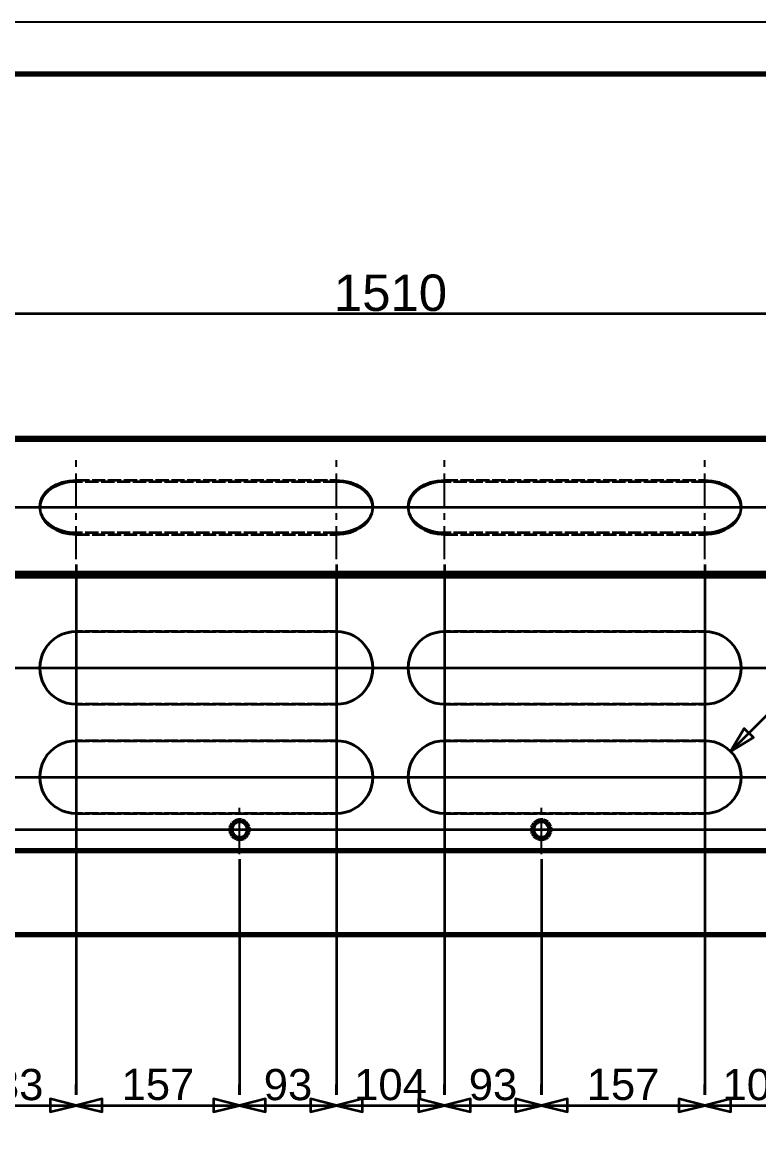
# Model space of a CAD drawing. Header units: millimetres. Extents: x 0 to 420, y 0 to 297.
# Drawn here: x 105.1 to 175.9, y 190.7 to 297 of the extents above; entities that cross this region are included whole.
import ezdxf
from ezdxf.enums import TextEntityAlignment as Align

# ---------------------------------------------------------------- set-up
doc = ezdxf.new("R2010")
doc.units = ezdxf.units.MM
doc.linetypes.add('CENTER', pattern=[5.08, 3.175, -0.635, 0.635, -0.635])
doc.linetypes.add('DASHED', pattern=[1.524, 1.27, -0.254])
doc.styles.add('GOST', font='Arial')

msp = doc.modelspace()

# ---------------------------------------------------------------- linework, layer by layer
at = {"color": 7, "lineweight": 35}
for p, q in [((65, 269), (216, 269)), ((80.4, 250.38), (231, 250.38)), ((105.4, 250.38), (231, 250.38)), ((115.8, 250.38), (231, 250.38)), ((140.8, 250.38), (231, 250.38)), ((151.2, 250.38), (231, 250.38)), ((110.3, 244.88), (110.3, 193.91)), ((135.3, 244.88), (135.3, 193.91)), ((145.7, 244.88), (145.7, 193.91)), ((170.7, 244.88), (170.7, 193.91)), ((173.17, 226.92), (181.66, 235.41)), ((80.4, 234.95), (231, 234.95)), ((105.4, 234.95), (231, 234.95)), ((115.8, 234.95), (231, 234.95)), ((140.8, 234.95), (231, 234.95)), ((151.2, 234.95), (231, 234.95)), ((110.3, 229.45), (110.3, 193.91)), ((135.3, 229.45), (135.3, 193.91)), ((145.7, 229.45), (145.7, 193.91)), ((170.7, 229.45), (170.7, 193.91)), ((80.4, 224.45), (231, 224.45)), ((105.4, 224.45), (231, 224.45)), ((115.8, 224.45), (231, 224.45)), ((140.8, 224.45), (231, 224.45)), ((151.2, 224.45), (231, 224.45)), ((70.85, 219.41), (231, 219.41)), ((99.85, 219.41), (231, 219.41)), ((128.85, 219.41), (231, 219.41)), ((157.85, 219.41), (231, 219.41)), ((110.3, 218.95), (110.3, 193.91)), ((135.3, 218.95), (135.3, 193.91)), ((145.7, 218.95), (145.7, 193.91)), ((170.7, 218.95), (170.7, 193.91)), ((126, 216.56), (126, 193.91)), ((155, 216.56), (155, 193.91)), ((110.3, 193.91), (110.3, 194.91)), ((110.3, 193.91), (110.3, 194.91)), ((126, 193.91), (126, 194.91)), ((126, 193.91), (126, 194.91)), ((135.3, 193.91), (135.3, 194.91)), ((135.3, 193.91), (135.3, 194.91)), ((145.7, 193.91), (145.7, 194.91)), ((145.7, 193.91), (145.7, 194.91)), ((155, 193.91), (155, 194.91)), ((155, 193.91), (155, 194.91)), ((170.7, 193.91), (170.7, 194.91)), ((170.7, 193.91), (170.7, 194.91)), ((97, 192.91), (110.3, 192.91)), ((110.3, 192.91), (126, 192.91)), ((126, 192.91), (135.3, 192.91)), ((135.3, 192.91), (145.7, 192.91)), ((145.7, 192.91), (155, 192.91)), ((155, 192.91), (170.7, 192.91)), ((170.7, 192.91), (181.1, 192.91))]:
    msp.add_line(p, q, dxfattribs=at)
at = {"color": 1, "lineweight": 70}
for p, q in [((216, 257), (65, 257)), ((216, 256.88), (65, 256.88)), ((216, 244.03), (65, 244.03)), ((216, 243.75), (65, 243.75)), ((125.72, 220.21), (125.51, 220.1)), ((125.94, 220.26), (125.72, 220.21)), ((126.17, 220.24), (125.94, 220.26)), ((126.39, 220.16), (126.17, 220.24)), ((126.58, 220.03), (126.39, 220.16)), ((154.72, 220.21), (154.51, 220.1)), ((154.94, 220.26), (154.72, 220.21)), ((155.17, 220.24), (154.94, 220.26)), ((155.39, 220.16), (155.17, 220.24)), ((155.58, 220.03), (155.39, 220.16)), ((125.22, 219.75), (125.16, 219.53)), ((125.16, 219.53), (125.16, 219.29)), ((125.16, 219.29), (125.22, 219.07)), ((125.34, 219.95), (125.22, 219.75)), ((125.51, 220.1), (125.34, 219.95)), ((126.73, 219.85), (126.58, 220.03)), ((126.82, 219.64), (126.73, 219.85)), ((126.73, 218.97), (126.82, 219.18)), ((126.85, 219.41), (126.82, 219.64)), ((126.82, 219.18), (126.85, 219.41)), ((154.22, 219.75), (154.16, 219.53)), ((154.16, 219.53), (154.16, 219.29)), ((154.16, 219.29), (154.22, 219.07)), ((154.34, 219.95), (154.22, 219.75)), ((154.51, 220.1), (154.34, 219.95)), ((155.73, 219.85), (155.58, 220.03)), ((155.82, 219.64), (155.73, 219.85)), ((155.73, 218.97), (155.82, 219.18)), ((155.85, 219.41), (155.82, 219.64)), ((155.82, 219.18), (155.85, 219.41)), ((125.22, 219.07), (125.34, 218.87)), ((125.34, 218.87), (125.51, 218.72)), ((125.51, 218.72), (125.72, 218.61)), ((125.72, 218.61), (125.94, 218.56)), ((125.94, 218.56), (126.17, 218.58)), ((126.17, 218.58), (126.39, 218.65)), ((126.39, 218.65), (126.58, 218.79)), ((126.58, 218.79), (126.73, 218.97)), ((154.22, 219.07), (154.34, 218.87)), ((154.34, 218.87), (154.51, 218.72)), ((154.51, 218.72), (154.72, 218.61)), ((154.72, 218.61), (154.94, 218.56)), ((154.94, 218.56), (155.17, 218.58)), ((155.17, 218.58), (155.39, 218.65)), ((155.39, 218.65), (155.58, 218.79)), ((155.58, 218.79), (155.73, 218.97)), ((65, 217.41), (216, 217.41)), ((211.8, 209.31), (69.2, 209.31))]:
    msp.add_line(p, q, dxfattribs=at)
at = {"color": 5, "linetype": 'DASHED', "lineweight": 35}
for p, q in [((216, 257), (65, 257)), ((65, 256.8), (216, 256.8)), ((65, 256.8), (216, 256.8)), ((106.82, 257), (106.8, 257)), ((106.8, 257), (106.82, 257)), ((106.82, 256.8), (106.8, 256.8)), ((106.8, 256.8), (106.82, 256.8)), ((106.89, 257), (106.82, 257)), ((106.82, 257), (106.89, 257)), ((106.89, 256.8), (106.82, 256.8)), ((106.82, 256.8), (106.89, 256.8)), ((107, 257), (106.89, 257)), ((106.89, 257), (107, 257)), ((107, 256.8), (106.89, 256.8)), ((106.89, 256.8), (107, 256.8)), ((107.15, 257), (107, 257)), ((107, 257), (107.15, 257)), ((107.15, 256.8), (107, 256.8)), ((107, 256.8), (107.15, 256.8)), ((107.34, 257), (107.15, 257)), ((107.15, 257), (107.34, 257)), ((107.34, 256.8), (107.15, 256.8)), ((107.15, 256.8), (107.34, 256.8)), ((107.56, 257), (107.34, 257)), ((107.34, 257), (107.56, 257)), ((107.56, 256.8), (107.34, 256.8)), ((107.34, 256.8), (107.56, 256.8)), ((107.83, 257), (107.56, 257)), ((107.56, 257), (107.83, 257)), ((107.83, 256.8), (107.56, 256.8)), ((107.56, 256.8), (107.83, 256.8)), ((108.12, 257), (107.83, 257)), ((107.83, 257), (108.12, 257)), ((108.12, 256.8), (107.83, 256.8)), ((107.83, 256.8), (108.12, 256.8)), ((108.44, 257), (108.12, 257)), ((108.12, 257), (108.44, 257)), ((108.44, 256.8), (108.12, 256.8)), ((108.12, 256.8), (108.44, 256.8)), ((108.78, 257), (108.44, 257)), ((108.44, 257), (108.78, 257)), ((108.78, 256.8), (108.44, 256.8)), ((108.44, 256.8), (108.78, 256.8)), ((109.14, 257), (108.78, 257)), ((108.78, 257), (109.14, 257)), ((109.14, 256.8), (108.78, 256.8)), ((108.78, 256.8), (109.14, 256.8)), ((109.52, 257), (109.14, 257)), ((109.14, 257), (109.52, 257)), ((109.52, 256.8), (109.14, 256.8)), ((109.14, 256.8), (109.52, 256.8)), ((109.91, 257), (109.52, 257)), ((109.52, 257), (109.91, 257)), ((109.91, 256.8), (109.52, 256.8)), ((109.52, 256.8), (109.91, 256.8)), ((110.3, 257), (109.91, 257)), ((109.91, 257), (110.3, 257)), ((110.3, 256.8), (109.91, 256.8)), ((109.91, 256.8), (110.3, 256.8)), ((110.3, 257), (135.3, 257)), ((135.3, 257), (110.3, 257)), ((135.3, 256.8), (110.3, 256.8)), ((110.3, 256.8), (135.3, 256.8)), ((135.3, 257), (135.69, 257)), ((135.69, 257), (135.3, 257)), ((135.3, 256.8), (135.69, 256.8)), ((135.69, 256.8), (135.3, 256.8)), ((135.69, 257), (136.08, 257)), ((136.08, 257), (135.69, 257)), ((135.69, 256.8), (136.08, 256.8)), ((136.08, 256.8), (135.69, 256.8)), ((136.08, 257), (136.46, 257)), ((136.46, 257), (136.08, 257)), ((136.08, 256.8), (136.46, 256.8)), ((136.46, 256.8), (136.08, 256.8)), ((136.46, 257), (136.82, 257)), ((136.82, 257), (136.46, 257)), ((136.46, 256.8), (136.82, 256.8)), ((136.82, 256.8), (136.46, 256.8)), ((136.82, 257), (137.16, 257)), ((137.16, 257), (136.82, 257)), ((136.82, 256.8), (137.16, 256.8)), ((137.16, 256.8), (136.82, 256.8)), ((137.16, 257), (137.48, 257)), ((137.48, 257), (137.16, 257)), ((137.16, 256.8), (137.48, 256.8)), ((137.48, 256.8), (137.16, 256.8)), ((137.48, 257), (137.77, 257)), ((137.77, 257), (137.48, 257)), ((137.48, 256.8), (137.77, 256.8)), ((137.77, 256.8), (137.48, 256.8)), ((137.77, 257), (138.04, 257)), ((138.04, 257), (137.77, 257)), ((137.77, 256.8), (138.04, 256.8)), ((138.04, 256.8), (137.77, 256.8)), ((138.04, 257), (138.26, 257)), ((138.26, 257), (138.04, 257)), ((138.04, 256.8), (138.26, 256.8)), ((138.26, 256.8), (138.04, 256.8)), ((138.26, 257), (138.45, 257)), ((138.45, 257), (138.26, 257)), ((138.26, 256.8), (138.45, 256.8)), ((138.45, 256.8), (138.26, 256.8)), ((138.45, 257), (138.6, 257)), ((138.6, 257), (138.45, 257)), ((138.45, 256.8), (138.6, 256.8)), ((138.6, 256.8), (138.45, 256.8)), ((138.6, 257), (138.71, 257)), ((138.71, 257), (138.6, 257)), ((138.6, 256.8), (138.71, 256.8)), ((138.71, 256.8), (138.6, 256.8)), ((138.71, 257), (138.78, 257)), ((138.78, 257), (138.71, 257)), ((138.71, 256.8), (138.78, 256.8)), ((138.78, 256.8), (138.71, 256.8)), ((138.78, 257), (138.8, 257)), ((138.8, 257), (138.78, 257)), ((138.78, 256.8), (138.8, 256.8)), ((138.8, 256.8), (138.78, 256.8)), ((142.22, 257), (142.2, 257)), ((142.2, 257), (142.22, 257)), ((142.22, 256.8), (142.2, 256.8)), ((142.2, 256.8), (142.22, 256.8)), ((142.29, 257), (142.22, 257)), ((142.22, 257), (142.29, 257)), ((142.29, 256.8), (142.22, 256.8)), ((142.22, 256.8), (142.29, 256.8)), ((142.4, 257), (142.29, 257)), ((142.29, 257), (142.4, 257)), ((142.4, 256.8), (142.29, 256.8)), ((142.29, 256.8), (142.4, 256.8)), ((142.55, 257), (142.4, 257)), ((142.4, 257), (142.55, 257)), ((142.55, 256.8), (142.4, 256.8)), ((142.4, 256.8), (142.55, 256.8)), ((142.74, 257), (142.55, 257)), ((142.55, 257), (142.74, 257)), ((142.74, 256.8), (142.55, 256.8)), ((142.55, 256.8), (142.74, 256.8)), ((142.96, 257), (142.74, 257)), ((142.74, 257), (142.96, 257)), ((142.96, 256.8), (142.74, 256.8)), ((142.74, 256.8), (142.96, 256.8)), ((143.23, 257), (142.96, 257)), ((142.96, 257), (143.23, 257)), ((143.23, 256.8), (142.96, 256.8)), ((142.96, 256.8), (143.23, 256.8)), ((143.52, 257), (143.23, 257)), ((143.23, 257), (143.52, 257)), ((143.52, 256.8), (143.23, 256.8)), ((143.23, 256.8), (143.52, 256.8)), ((143.84, 257), (143.52, 257)), ((143.52, 257), (143.84, 257)), ((143.84, 256.8), (143.52, 256.8)), ((143.52, 256.8), (143.84, 256.8)), ((144.18, 257), (143.84, 257)), ((143.84, 257), (144.18, 257)), ((144.18, 256.8), (143.84, 256.8)), ((143.84, 256.8), (144.18, 256.8)), ((144.54, 257), (144.18, 257)), ((144.18, 257), (144.54, 257)), ((144.54, 256.8), (144.18, 256.8)), ((144.18, 256.8), (144.54, 256.8)), ((144.92, 257), (144.54, 257)), ((144.54, 257), (144.92, 257)), ((144.92, 256.8), (144.54, 256.8)), ((144.54, 256.8), (144.92, 256.8)), ((145.31, 257), (144.92, 257)), ((144.92, 257), (145.31, 257)), ((145.31, 256.8), (144.92, 256.8)), ((144.92, 256.8), (145.31, 256.8)), ((145.7, 257), (145.31, 257)), ((145.31, 257), (145.7, 257)), ((145.7, 256.8), (145.31, 256.8)), ((145.31, 256.8), (145.7, 256.8)), ((145.7, 257), (170.7, 257)), ((170.7, 257), (145.7, 257)), ((170.7, 256.8), (145.7, 256.8)), ((145.7, 256.8), (170.7, 256.8)), ((170.7, 257), (171.09, 257)), ((171.09, 257), (170.7, 257)), ((170.7, 256.8), (171.09, 256.8)), ((171.09, 256.8), (170.7, 256.8)), ((171.09, 257), (171.48, 257)), ((171.48, 257), (171.09, 257)), ((171.09, 256.8), (171.48, 256.8)), ((171.48, 256.8), (171.09, 256.8)), ((171.48, 257), (171.86, 257)), ((171.86, 257), (171.48, 257)), ((171.48, 256.8), (171.86, 256.8)), ((171.86, 256.8), (171.48, 256.8)), ((171.86, 257), (172.22, 257)), ((172.22, 257), (171.86, 257)), ((171.86, 256.8), (172.22, 256.8)), ((172.22, 256.8), (171.86, 256.8)), ((172.22, 257), (172.56, 257)), ((172.56, 257), (172.22, 257)), ((172.22, 256.8), (172.56, 256.8)), ((172.56, 256.8), (172.22, 256.8)), ((172.56, 257), (172.88, 257)), ((172.88, 257), (172.56, 257)), ((172.56, 256.8), (172.88, 256.8)), ((172.88, 256.8), (172.56, 256.8)), ((172.88, 257), (173.17, 257)), ((173.17, 257), (172.88, 257)), ((172.88, 256.8), (173.17, 256.8)), ((173.17, 256.8), (172.88, 256.8)), ((173.17, 257), (173.44, 257)), ((173.44, 257), (173.17, 257)), ((173.17, 256.8), (173.44, 256.8)), ((173.44, 256.8), (173.17, 256.8)), ((173.44, 257), (173.66, 257)), ((173.66, 257), (173.44, 257)), ((173.44, 256.8), (173.66, 256.8)), ((173.66, 256.8), (173.44, 256.8)), ((173.66, 257), (173.85, 257)), ((173.85, 257), (173.66, 257)), ((173.66, 256.8), (173.85, 256.8)), ((173.85, 256.8), (173.66, 256.8)), ((173.85, 257), (174, 257)), ((174, 257), (173.85, 257)), ((173.85, 256.8), (174, 256.8)), ((174, 256.8), (173.85, 256.8)), ((174, 257), (174.11, 257)), ((174.11, 257), (174, 257)), ((174, 256.8), (174.11, 256.8)), ((174.11, 256.8), (174, 256.8)), ((174.11, 257), (174.18, 257)), ((174.18, 257), (174.11, 257)), ((174.11, 256.8), (174.18, 256.8)), ((174.18, 256.8), (174.11, 256.8)), ((174.18, 257), (174.2, 257)), ((174.2, 257), (174.18, 257)), ((174.18, 256.8), (174.2, 256.8)), ((174.2, 256.8), (174.18, 256.8)), ((107.39, 251.86), (107.59, 252.06)), ((107.59, 252.06), (107.83, 252.24)), ((107.83, 252.1), (107.59, 251.92)), ((107.83, 252.24), (108.08, 252.41)), ((108.08, 252.27), (107.83, 252.1)), ((108.08, 252.41), (108.36, 252.56)), ((108.36, 252.42), (108.08, 252.27)), ((108.36, 252.56), (108.65, 252.68)), ((108.65, 252.55), (108.36, 252.42)), ((108.65, 252.68), (108.96, 252.79)), ((108.96, 252.65), (108.65, 252.55)), ((108.96, 252.79), (109.28, 252.87)), ((109.28, 252.74), (108.96, 252.65)), ((109.28, 252.87), (109.62, 252.93)), ((109.62, 252.8), (109.28, 252.74)), ((109.62, 252.93), (109.96, 252.97)), ((109.96, 252.83), (109.62, 252.8)), ((109.96, 252.97), (110.3, 252.98)), ((110.3, 252.84), (109.96, 252.83)), ((110.3, 252.98), (135.3, 252.98)), ((135.3, 252.84), (110.3, 252.84)), ((135.3, 252.98), (135.64, 252.97)), ((135.64, 252.83), (135.3, 252.84)), ((135.64, 252.97), (135.98, 252.93)), ((135.98, 252.8), (135.64, 252.83)), ((135.98, 252.93), (136.32, 252.87)), ((136.32, 252.74), (135.98, 252.8)), ((136.32, 252.87), (136.64, 252.79)), ((136.64, 252.65), (136.32, 252.74)), ((136.64, 252.79), (136.95, 252.68)), ((136.95, 252.55), (136.64, 252.65)), ((136.95, 252.68), (137.24, 252.56)), ((137.24, 252.42), (136.95, 252.55)), ((137.24, 252.56), (137.52, 252.41)), ((137.52, 252.27), (137.24, 252.42)), ((137.52, 252.41), (137.77, 252.24)), ((137.77, 252.1), (137.52, 252.27)), ((137.77, 252.24), (138.01, 252.06)), ((138.01, 251.92), (137.77, 252.1)), ((138.01, 252.06), (138.21, 251.86)), ((142.79, 251.86), (142.99, 252.06)), ((142.99, 252.06), (143.23, 252.24)), ((143.23, 252.1), (142.99, 251.92)), ((143.23, 252.24), (143.48, 252.41)), ((143.48, 252.27), (143.23, 252.1)), ((143.48, 252.41), (143.76, 252.56)), ((143.76, 252.42), (143.48, 252.27)), ((143.76, 252.56), (144.05, 252.68)), ((144.05, 252.55), (143.76, 252.42)), ((144.05, 252.68), (144.36, 252.79)), ((144.36, 252.65), (144.05, 252.55)), ((144.36, 252.79), (144.68, 252.87)), ((144.68, 252.74), (144.36, 252.65)), ((144.68, 252.87), (145.02, 252.93)), ((145.02, 252.8), (144.68, 252.74)), ((145.02, 252.93), (145.36, 252.97)), ((145.36, 252.83), (145.02, 252.8)), ((145.36, 252.97), (145.7, 252.98)), ((145.7, 252.84), (145.36, 252.83)), ((145.7, 252.98), (170.7, 252.98)), ((170.7, 252.84), (145.7, 252.84)), ((170.7, 252.98), (171.04, 252.97)), ((171.04, 252.83), (170.7, 252.84)), ((171.04, 252.97), (171.38, 252.93)), ((171.38, 252.8), (171.04, 252.83)), ((171.38, 252.93), (171.72, 252.87)), ((171.72, 252.74), (171.38, 252.8)), ((171.72, 252.87), (172.04, 252.79)), ((172.04, 252.65), (171.72, 252.74)), ((172.04, 252.79), (172.35, 252.68)), ((172.35, 252.55), (172.04, 252.65)), ((172.35, 252.68), (172.64, 252.56)), ((172.64, 252.42), (172.35, 252.55)), ((172.64, 252.56), (172.92, 252.41)), ((172.92, 252.27), (172.64, 252.42)), ((172.92, 252.41), (173.17, 252.24)), ((173.17, 252.1), (172.92, 252.27)), ((173.17, 252.24), (173.41, 252.06)), ((173.41, 251.92), (173.17, 252.1)), ((173.41, 252.06), (173.61, 251.86)), ((106.87, 250.94), (106.95, 251.19)), ((106.95, 251.05), (106.87, 250.81)), ((106.95, 251.19), (107.07, 251.42)), ((107.07, 251.28), (106.95, 251.05)), ((107.07, 251.42), (107.21, 251.64)), ((107.21, 251.51), (107.07, 251.28)), ((107.21, 251.64), (107.39, 251.86)), ((107.39, 251.72), (107.21, 251.51)), ((107.59, 251.92), (107.39, 251.72)), ((138.21, 251.72), (138.01, 251.92)), ((138.21, 251.86), (138.39, 251.64)), ((138.39, 251.51), (138.21, 251.72)), ((138.39, 251.64), (138.53, 251.42)), ((138.53, 251.28), (138.39, 251.51)), ((138.53, 251.42), (138.65, 251.19)), ((138.65, 251.05), (138.53, 251.28)), ((138.65, 251.19), (138.73, 250.94)), ((138.73, 250.81), (138.65, 251.05)), ((142.27, 250.94), (142.35, 251.19)), ((142.35, 251.05), (142.27, 250.81)), ((142.35, 251.19), (142.47, 251.42)), ((142.47, 251.28), (142.35, 251.05)), ((142.47, 251.42), (142.61, 251.64)), ((142.61, 251.51), (142.47, 251.28)), ((142.61, 251.64), (142.79, 251.86)), ((142.79, 251.72), (142.61, 251.51)), ((142.99, 251.92), (142.79, 251.72)), ((173.61, 251.72), (173.41, 251.92)), ((173.61, 251.86), (173.79, 251.64)), ((173.79, 251.51), (173.61, 251.72)), ((173.79, 251.64), (173.93, 251.42)), ((173.93, 251.28), (173.79, 251.51)), ((173.93, 251.42), (174.05, 251.19)), ((174.05, 251.05), (173.93, 251.28)), ((174.05, 251.19), (174.13, 250.94)), ((174.13, 250.81), (174.05, 251.05)), ((106.8, 250.45), (106.82, 250.7)), ((106.82, 250.56), (106.8, 250.31)), ((106.82, 250.2), (106.8, 250.45)), ((106.8, 250.31), (106.82, 250.06)), ((106.82, 250.7), (106.87, 250.94)), ((106.87, 250.81), (106.82, 250.56)), ((106.87, 249.96), (106.82, 250.2)), ((106.82, 250.06), (106.87, 249.82)), ((106.95, 249.72), (106.87, 249.96)), ((138.73, 249.96), (138.65, 249.72)), ((138.73, 250.94), (138.78, 250.7)), ((138.78, 250.56), (138.73, 250.81)), ((138.78, 250.2), (138.73, 249.96)), ((138.73, 249.82), (138.78, 250.06)), ((138.78, 250.7), (138.8, 250.45)), ((138.8, 250.31), (138.78, 250.56)), ((138.8, 250.45), (138.78, 250.2)), ((138.78, 250.06), (138.8, 250.31)), ((142.2, 250.45), (142.22, 250.7)), ((142.22, 250.56), (142.2, 250.31)), ((142.22, 250.2), (142.2, 250.45)), ((142.2, 250.31), (142.22, 250.06)), ((142.22, 250.7), (142.27, 250.94)), ((142.27, 250.81), (142.22, 250.56)), ((142.27, 249.96), (142.22, 250.2)), ((142.22, 250.06), (142.27, 249.82)), ((142.35, 249.72), (142.27, 249.96)), ((174.13, 249.96), (174.05, 249.72)), ((174.13, 250.94), (174.18, 250.7)), ((174.18, 250.56), (174.13, 250.81)), ((174.18, 250.2), (174.13, 249.96)), ((174.13, 249.82), (174.18, 250.06)), ((174.18, 250.7), (174.2, 250.45)), ((174.2, 250.31), (174.18, 250.56)), ((174.2, 250.45), (174.18, 250.2)), ((174.18, 250.06), (174.2, 250.31)), ((106.87, 249.82), (106.95, 249.58)), ((107.07, 249.48), (106.95, 249.72)), ((106.95, 249.58), (107.07, 249.34)), ((107.21, 249.26), (107.07, 249.48)), ((107.07, 249.34), (107.21, 249.12)), ((107.39, 249.04), (107.21, 249.26)), ((107.21, 249.12), (107.39, 248.91)), ((107.59, 248.85), (107.39, 249.04)), ((107.39, 248.91), (107.59, 248.71)), ((138.21, 249.04), (138.01, 248.85)), ((138.01, 248.71), (138.21, 248.91)), ((138.39, 249.26), (138.21, 249.04)), ((138.21, 248.91), (138.39, 249.12)), ((138.53, 249.48), (138.39, 249.26)), ((138.39, 249.12), (138.53, 249.34)), ((138.65, 249.72), (138.53, 249.48)), ((138.53, 249.34), (138.65, 249.58)), ((138.65, 249.58), (138.73, 249.82)), ((142.27, 249.82), (142.35, 249.58)), ((142.47, 249.48), (142.35, 249.72)), ((142.35, 249.58), (142.47, 249.34)), ((142.61, 249.26), (142.47, 249.48)), ((142.47, 249.34), (142.61, 249.12)), ((142.79, 249.04), (142.61, 249.26)), ((142.61, 249.12), (142.79, 248.91)), ((142.99, 248.85), (142.79, 249.04)), ((142.79, 248.91), (142.99, 248.71)), ((173.61, 249.04), (173.41, 248.85)), ((173.41, 248.71), (173.61, 248.91)), ((173.79, 249.26), (173.61, 249.04)), ((173.61, 248.91), (173.79, 249.12)), ((173.93, 249.48), (173.79, 249.26)), ((173.79, 249.12), (173.93, 249.34)), ((174.05, 249.72), (173.93, 249.48)), ((173.93, 249.34), (174.05, 249.58)), ((174.05, 249.58), (174.13, 249.82)), ((107.83, 248.66), (107.59, 248.85)), ((107.59, 248.71), (107.83, 248.52)), ((108.08, 248.49), (107.83, 248.66)), ((107.83, 248.52), (108.08, 248.36)), ((108.36, 248.35), (108.08, 248.49)), ((108.08, 248.36), (108.36, 248.21)), ((108.65, 248.22), (108.36, 248.35)), ((108.36, 248.21), (108.65, 248.08)), ((108.96, 248.11), (108.65, 248.22)), ((108.65, 248.08), (108.96, 247.97)), ((109.28, 248.03), (108.96, 248.11)), ((108.96, 247.97), (109.28, 247.89)), ((109.62, 247.97), (109.28, 248.03)), ((109.28, 247.89), (109.62, 247.83)), ((109.96, 247.93), (109.62, 247.97)), ((109.62, 247.83), (109.96, 247.79)), ((110.3, 247.92), (109.96, 247.93)), ((109.96, 247.79), (110.3, 247.78)), ((135.3, 247.92), (110.3, 247.92)), ((135.64, 247.93), (135.3, 247.92)), ((135.3, 247.78), (135.64, 247.79)), ((135.98, 247.97), (135.64, 247.93)), ((135.64, 247.79), (135.98, 247.83)), ((136.32, 248.03), (135.98, 247.97)), ((135.98, 247.83), (136.32, 247.89)), ((136.64, 248.11), (136.32, 248.03)), ((136.32, 247.89), (136.64, 247.97)), ((136.95, 248.22), (136.64, 248.11)), ((136.64, 247.97), (136.95, 248.08)), ((137.24, 248.35), (136.95, 248.22)), ((136.95, 248.08), (137.24, 248.21)), ((137.52, 248.49), (137.24, 248.35)), ((137.24, 248.21), (137.52, 248.36)), ((137.77, 248.66), (137.52, 248.49)), ((137.52, 248.36), (137.77, 248.52)), ((138.01, 248.85), (137.77, 248.66)), ((137.77, 248.52), (138.01, 248.71)), ((143.23, 248.66), (142.99, 248.85)), ((142.99, 248.71), (143.23, 248.52)), ((143.48, 248.49), (143.23, 248.66)), ((143.23, 248.52), (143.48, 248.36)), ((143.76, 248.35), (143.48, 248.49)), ((143.48, 248.36), (143.76, 248.21)), ((144.05, 248.22), (143.76, 248.35)), ((143.76, 248.21), (144.05, 248.08)), ((144.36, 248.11), (144.05, 248.22)), ((144.05, 248.08), (144.36, 247.97)), ((144.68, 248.03), (144.36, 248.11)), ((144.36, 247.97), (144.68, 247.89)), ((145.02, 247.97), (144.68, 248.03)), ((144.68, 247.89), (145.02, 247.83)), ((145.36, 247.93), (145.02, 247.97)), ((145.02, 247.83), (145.36, 247.79)), ((145.7, 247.92), (145.36, 247.93)), ((145.36, 247.79), (145.7, 247.78)), ((170.7, 247.92), (145.7, 247.92)), ((171.04, 247.93), (170.7, 247.92)), ((170.7, 247.78), (171.04, 247.79)), ((171.38, 247.97), (171.04, 247.93)), ((171.04, 247.79), (171.38, 247.83)), ((171.72, 248.03), (171.38, 247.97)), ((171.38, 247.83), (171.72, 247.89)), ((172.04, 248.11), (171.72, 248.03)), ((171.72, 247.89), (172.04, 247.97)), ((172.35, 248.22), (172.04, 248.11)), ((172.04, 247.97), (172.35, 248.08)), ((172.64, 248.35), (172.35, 248.22)), ((172.35, 248.08), (172.64, 248.21)), ((172.92, 248.49), (172.64, 248.35)), ((172.64, 248.21), (172.92, 248.36)), ((173.17, 248.66), (172.92, 248.49)), ((172.92, 248.36), (173.17, 248.52)), ((173.41, 248.85), (173.17, 248.66)), ((173.17, 248.52), (173.41, 248.71)), ((110.3, 247.78), (135.3, 247.78)), ((145.7, 247.78), (170.7, 247.78)), ((109.39, 238.33), (108.96, 238.18)), ((108.96, 238.18), (109.39, 238.33)), ((109.84, 238.42), (109.39, 238.33)), ((109.39, 238.33), (109.84, 238.42)), ((110.3, 238.45), (109.84, 238.42)), ((109.84, 238.42), (110.3, 238.45)), ((110.3, 238.45), (135.3, 238.45)), ((135.3, 238.45), (110.3, 238.45)), ((135.76, 238.42), (135.3, 238.45)), ((135.3, 238.45), (135.76, 238.42)), ((136.21, 238.33), (135.76, 238.42)), ((135.76, 238.42), (136.21, 238.33)), ((136.64, 238.18), (136.21, 238.33)), ((136.21, 238.33), (136.64, 238.18)), ((144.79, 238.33), (144.36, 238.18)), ((144.36, 238.18), (144.79, 238.33)), ((145.24, 238.42), (144.79, 238.33)), ((144.79, 238.33), (145.24, 238.42)), ((145.7, 238.45), (145.24, 238.42)), ((145.24, 238.42), (145.7, 238.45)), ((145.7, 238.45), (170.7, 238.45)), ((170.7, 238.45), (145.7, 238.45)), ((171.16, 238.42), (170.7, 238.45)), ((170.7, 238.45), (171.16, 238.42)), ((171.61, 238.33), (171.16, 238.42)), ((171.16, 238.42), (171.61, 238.33)), ((172.04, 238.18), (171.61, 238.33)), ((171.61, 238.33), (172.04, 238.18)), ((107.83, 237.42), (107.52, 237.08)), ((107.52, 237.08), (107.83, 237.42)), ((108.17, 237.73), (107.83, 237.42)), ((107.83, 237.42), (108.17, 237.73)), ((108.55, 237.98), (108.17, 237.73)), ((108.17, 237.73), (108.55, 237.98)), ((108.96, 238.18), (108.55, 237.98)), ((108.55, 237.98), (108.96, 238.18)), ((137.05, 237.98), (136.64, 238.18)), ((136.64, 238.18), (137.05, 237.98)), ((137.43, 237.73), (137.05, 237.98)), ((137.05, 237.98), (137.43, 237.73)), ((137.77, 237.42), (137.43, 237.73)), ((137.43, 237.73), (137.77, 237.42)), ((138.08, 237.08), (137.77, 237.42)), ((137.77, 237.42), (138.08, 237.08)), ((143.23, 237.42), (142.92, 237.08)), ((142.92, 237.08), (143.23, 237.42)), ((143.57, 237.73), (143.23, 237.42)), ((143.23, 237.42), (143.57, 237.73)), ((143.95, 237.98), (143.57, 237.73)), ((143.57, 237.73), (143.95, 237.98)), ((144.36, 238.18), (143.95, 237.98)), ((143.95, 237.98), (144.36, 238.18)), ((172.45, 237.98), (172.04, 238.18)), ((172.04, 238.18), (172.45, 237.98)), ((172.83, 237.73), (172.45, 237.98)), ((172.45, 237.98), (172.83, 237.73)), ((173.17, 237.42), (172.83, 237.73)), ((172.83, 237.73), (173.17, 237.42)), ((173.48, 237.08), (173.17, 237.42)), ((173.17, 237.42), (173.48, 237.08)), ((107.07, 236.29), (106.92, 235.86)), ((106.92, 235.86), (107.07, 236.29)), ((107.27, 236.7), (107.07, 236.29)), ((107.07, 236.29), (107.27, 236.7)), ((107.52, 237.08), (107.27, 236.7)), ((107.27, 236.7), (107.52, 237.08)), ((138.33, 236.7), (138.08, 237.08)), ((138.08, 237.08), (138.33, 236.7)), ((138.53, 236.29), (138.33, 236.7)), ((138.33, 236.7), (138.53, 236.29)), ((138.68, 235.86), (138.53, 236.29)), ((138.53, 236.29), (138.68, 235.86)), ((142.47, 236.29), (142.32, 235.86)), ((142.32, 235.86), (142.47, 236.29)), ((142.67, 236.7), (142.47, 236.29)), ((142.47, 236.29), (142.67, 236.7)), ((142.92, 237.08), (142.67, 236.7)), ((142.67, 236.7), (142.92, 237.08)), ((173.73, 236.7), (173.48, 237.08)), ((173.48, 237.08), (173.73, 236.7)), ((173.93, 236.29), (173.73, 236.7)), ((173.73, 236.7), (173.93, 236.29)), ((174.08, 235.86), (173.93, 236.29)), ((173.93, 236.29), (174.08, 235.86)), ((106.83, 235.41), (106.8, 234.95)), ((106.8, 234.95), (106.83, 235.41)), ((106.92, 235.86), (106.83, 235.41)), ((106.83, 235.41), (106.92, 235.86)), ((138.77, 235.41), (138.68, 235.86)), ((138.68, 235.86), (138.77, 235.41)), ((138.8, 234.95), (138.77, 235.41)), ((138.77, 235.41), (138.8, 234.95)), ((142.23, 235.41), (142.2, 234.95)), ((142.2, 234.95), (142.23, 235.41)), ((142.32, 235.86), (142.23, 235.41)), ((142.23, 235.41), (142.32, 235.86)), ((174.17, 235.41), (174.08, 235.86)), ((174.08, 235.86), (174.17, 235.41)), ((174.2, 234.95), (174.17, 235.41)), ((174.17, 235.41), (174.2, 234.95)), ((106.8, 234.95), (106.83, 234.49)), ((106.83, 234.49), (106.8, 234.95)), ((106.83, 234.49), (106.92, 234.04)), ((106.92, 234.04), (106.83, 234.49)), ((106.92, 234.04), (107.07, 233.61)), ((107.07, 233.61), (106.92, 234.04)), ((138.53, 233.61), (138.68, 234.04)), ((138.68, 234.04), (138.53, 233.61)), ((138.68, 234.04), (138.77, 234.49)), ((138.77, 234.49), (138.68, 234.04)), ((138.77, 234.49), (138.8, 234.95)), ((138.8, 234.95), (138.77, 234.49)), ((142.2, 234.95), (142.23, 234.49)), ((142.23, 234.49), (142.2, 234.95)), ((142.23, 234.49), (142.32, 234.04)), ((142.32, 234.04), (142.23, 234.49)), ((142.32, 234.04), (142.47, 233.61)), ((142.47, 233.61), (142.32, 234.04)), ((173.93, 233.61), (174.08, 234.04)), ((174.08, 234.04), (173.93, 233.61)), ((174.08, 234.04), (174.17, 234.49)), ((174.17, 234.49), (174.08, 234.04)), ((174.17, 234.49), (174.2, 234.95)), ((174.2, 234.95), (174.17, 234.49)), ((107.07, 233.61), (107.27, 233.2)), ((107.27, 233.2), (107.07, 233.61)), ((107.27, 233.2), (107.52, 232.82)), ((107.52, 232.82), (107.27, 233.2)), ((138.08, 232.82), (138.33, 233.2)), ((138.33, 233.2), (138.08, 232.82)), ((138.33, 233.2), (138.53, 233.61)), ((138.53, 233.61), (138.33, 233.2)), ((142.47, 233.61), (142.67, 233.2)), ((142.67, 233.2), (142.47, 233.61)), ((142.67, 233.2), (142.92, 232.82)), ((142.92, 232.82), (142.67, 233.2)), ((173.48, 232.82), (173.73, 233.2)), ((173.73, 233.2), (173.48, 232.82)), ((173.73, 233.2), (173.93, 233.61)), ((173.93, 233.61), (173.73, 233.2)), ((107.52, 232.82), (107.83, 232.47)), ((107.83, 232.47), (107.52, 232.82)), ((107.83, 232.47), (108.17, 232.17)), ((108.17, 232.17), (107.83, 232.47)), ((108.17, 232.17), (108.55, 231.92)), ((108.55, 231.92), (108.17, 232.17)), ((108.55, 231.92), (108.96, 231.72)), ((108.96, 231.72), (108.55, 231.92)), ((136.64, 231.72), (137.05, 231.92)), ((137.05, 231.92), (136.64, 231.72)), ((137.05, 231.92), (137.43, 232.17)), ((137.43, 232.17), (137.05, 231.92)), ((137.43, 232.17), (137.77, 232.47)), ((137.77, 232.47), (137.43, 232.17)), ((137.77, 232.47), (138.08, 232.82)), ((138.08, 232.82), (137.77, 232.47)), ((142.92, 232.82), (143.23, 232.47)), ((143.23, 232.47), (142.92, 232.82)), ((143.23, 232.47), (143.57, 232.17)), ((143.57, 232.17), (143.23, 232.47)), ((143.57, 232.17), (143.95, 231.92)), ((143.95, 231.92), (143.57, 232.17)), ((143.95, 231.92), (144.36, 231.72)), ((144.36, 231.72), (143.95, 231.92)), ((172.04, 231.72), (172.45, 231.92)), ((172.45, 231.92), (172.04, 231.72)), ((172.45, 231.92), (172.83, 232.17)), ((172.83, 232.17), (172.45, 231.92)), ((172.83, 232.17), (173.17, 232.47)), ((173.17, 232.47), (172.83, 232.17)), ((173.17, 232.47), (173.48, 232.82)), ((173.48, 232.82), (173.17, 232.47)), ((108.96, 231.72), (109.39, 231.57)), ((109.39, 231.57), (108.96, 231.72)), ((109.39, 231.57), (109.84, 231.48)), ((109.84, 231.48), (109.39, 231.57)), ((109.84, 231.48), (110.3, 231.45)), ((110.3, 231.45), (109.84, 231.48)), ((135.3, 231.45), (110.3, 231.45)), ((110.3, 231.45), (135.3, 231.45)), ((135.3, 231.45), (135.76, 231.48)), ((135.76, 231.48), (135.3, 231.45)), ((135.76, 231.48), (136.21, 231.57)), ((136.21, 231.57), (135.76, 231.48)), ((136.21, 231.57), (136.64, 231.72)), ((136.64, 231.72), (136.21, 231.57)), ((144.36, 231.72), (144.79, 231.57)), ((144.79, 231.57), (144.36, 231.72)), ((144.79, 231.57), (145.24, 231.48)), ((145.24, 231.48), (144.79, 231.57)), ((145.24, 231.48), (145.7, 231.45)), ((145.7, 231.45), (145.24, 231.48)), ((170.7, 231.45), (145.7, 231.45)), ((145.7, 231.45), (170.7, 231.45)), ((170.7, 231.45), (171.16, 231.48)), ((171.16, 231.48), (170.7, 231.45)), ((171.16, 231.48), (171.61, 231.57)), ((171.61, 231.57), (171.16, 231.48)), ((171.61, 231.57), (172.04, 231.72)), ((172.04, 231.72), (171.61, 231.57)), ((108.96, 227.68), (108.55, 227.48)), ((108.55, 227.48), (108.96, 227.68)), ((109.39, 227.83), (108.96, 227.68)), ((108.96, 227.68), (109.39, 227.83)), ((109.84, 227.92), (109.39, 227.83)), ((109.39, 227.83), (109.84, 227.92)), ((110.3, 227.95), (109.84, 227.92)), ((109.84, 227.92), (110.3, 227.95)), ((110.3, 227.95), (135.3, 227.95)), ((135.3, 227.95), (110.3, 227.95)), ((135.76, 227.92), (135.3, 227.95)), ((135.3, 227.95), (135.76, 227.92)), ((136.21, 227.83), (135.76, 227.92)), ((135.76, 227.92), (136.21, 227.83)), ((136.64, 227.68), (136.21, 227.83)), ((136.21, 227.83), (136.64, 227.68)), ((137.05, 227.48), (136.64, 227.68)), ((136.64, 227.68), (137.05, 227.48)), ((144.36, 227.68), (143.95, 227.48)), ((143.95, 227.48), (144.36, 227.68)), ((144.79, 227.83), (144.36, 227.68)), ((144.36, 227.68), (144.79, 227.83)), ((145.24, 227.92), (144.79, 227.83)), ((144.79, 227.83), (145.24, 227.92)), ((145.7, 227.95), (145.24, 227.92)), ((145.24, 227.92), (145.7, 227.95)), ((145.7, 227.95), (170.7, 227.95)), ((170.7, 227.95), (145.7, 227.95)), ((171.16, 227.92), (170.7, 227.95)), ((170.7, 227.95), (171.16, 227.92)), ((171.61, 227.83), (171.16, 227.92)), ((171.16, 227.92), (171.61, 227.83)), ((172.04, 227.68), (171.61, 227.83)), ((171.61, 227.83), (172.04, 227.68)), ((172.45, 227.48), (172.04, 227.68)), ((172.04, 227.68), (172.45, 227.48)), ((107.52, 226.58), (107.27, 226.2)), ((107.27, 226.2), (107.52, 226.58)), ((107.83, 226.92), (107.52, 226.58)), ((107.52, 226.58), (107.83, 226.92)), ((108.17, 227.23), (107.83, 226.92)), ((107.83, 226.92), (108.17, 227.23)), ((108.55, 227.48), (108.17, 227.23)), ((108.17, 227.23), (108.55, 227.48)), ((137.43, 227.23), (137.05, 227.48)), ((137.05, 227.48), (137.43, 227.23)), ((137.77, 226.92), (137.43, 227.23)), ((137.43, 227.23), (137.77, 226.92)), ((138.08, 226.58), (137.77, 226.92)), ((137.77, 226.92), (138.08, 226.58)), ((138.33, 226.2), (138.08, 226.58)), ((138.08, 226.58), (138.33, 226.2)), ((142.92, 226.58), (142.67, 226.2)), ((142.67, 226.2), (142.92, 226.58)), ((143.23, 226.92), (142.92, 226.58)), ((142.92, 226.58), (143.23, 226.92)), ((143.57, 227.23), (143.23, 226.92)), ((143.23, 226.92), (143.57, 227.23)), ((143.95, 227.48), (143.57, 227.23)), ((143.57, 227.23), (143.95, 227.48)), ((172.83, 227.23), (172.45, 227.48)), ((172.45, 227.48), (172.83, 227.23)), ((173.17, 226.92), (172.83, 227.23)), ((172.83, 227.23), (173.17, 226.92)), ((173.48, 226.58), (173.17, 226.92)), ((173.17, 226.92), (173.48, 226.58)), ((173.73, 226.2), (173.48, 226.58)), ((173.48, 226.58), (173.73, 226.2)), ((107.07, 225.79), (106.92, 225.36)), ((106.92, 225.36), (107.07, 225.79)), ((107.27, 226.2), (107.07, 225.79)), ((107.07, 225.79), (107.27, 226.2)), ((138.53, 225.79), (138.33, 226.2)), ((138.33, 226.2), (138.53, 225.79)), ((138.68, 225.36), (138.53, 225.79)), ((138.53, 225.79), (138.68, 225.36)), ((142.47, 225.79), (142.32, 225.36)), ((142.32, 225.36), (142.47, 225.79)), ((142.67, 226.2), (142.47, 225.79)), ((142.47, 225.79), (142.67, 226.2)), ((173.93, 225.79), (173.73, 226.2)), ((173.73, 226.2), (173.93, 225.79)), ((174.08, 225.36), (173.93, 225.79)), ((173.93, 225.79), (174.08, 225.36)), ((106.83, 224.91), (106.8, 224.45)), ((106.8, 224.45), (106.83, 224.91)), ((106.8, 224.45), (106.83, 223.99)), ((106.83, 223.99), (106.8, 224.45)), ((106.92, 225.36), (106.83, 224.91)), ((106.83, 224.91), (106.92, 225.36)), ((138.77, 224.91), (138.68, 225.36)), ((138.68, 225.36), (138.77, 224.91)), ((138.8, 224.45), (138.77, 224.91)), ((138.77, 224.91), (138.8, 224.45)), ((138.77, 223.99), (138.8, 224.45)), ((138.8, 224.45), (138.77, 223.99)), ((142.23, 224.91), (142.2, 224.45)), ((142.2, 224.45), (142.23, 224.91)), ((142.2, 224.45), (142.23, 223.99)), ((142.23, 223.99), (142.2, 224.45)), ((142.32, 225.36), (142.23, 224.91)), ((142.23, 224.91), (142.32, 225.36)), ((174.17, 224.91), (174.08, 225.36)), ((174.08, 225.36), (174.17, 224.91)), ((174.2, 224.45), (174.17, 224.91)), ((174.17, 224.91), (174.2, 224.45)), ((174.17, 223.99), (174.2, 224.45)), ((174.2, 224.45), (174.17, 223.99)), ((106.83, 223.99), (106.92, 223.54)), ((106.92, 223.54), (106.83, 223.99)), ((106.92, 223.54), (107.07, 223.11)), ((107.07, 223.11), (106.92, 223.54)), ((138.53, 223.11), (138.68, 223.54)), ((138.68, 223.54), (138.53, 223.11)), ((138.68, 223.54), (138.77, 223.99)), ((138.77, 223.99), (138.68, 223.54)), ((142.23, 223.99), (142.32, 223.54)), ((142.32, 223.54), (142.23, 223.99)), ((142.32, 223.54), (142.47, 223.11)), ((142.47, 223.11), (142.32, 223.54)), ((173.93, 223.11), (174.08, 223.54)), ((174.08, 223.54), (173.93, 223.11)), ((174.08, 223.54), (174.17, 223.99)), ((174.17, 223.99), (174.08, 223.54)), ((107.07, 223.11), (107.27, 222.7)), ((107.27, 222.7), (107.07, 223.11)), ((107.27, 222.7), (107.52, 222.32)), ((107.52, 222.32), (107.27, 222.7)), ((107.52, 222.32), (107.83, 221.97)), ((107.83, 221.97), (107.52, 222.32)), ((137.77, 221.97), (138.08, 222.32)), ((138.08, 222.32), (137.77, 221.97)), ((138.08, 222.32), (138.33, 222.7)), ((138.33, 222.7), (138.08, 222.32)), ((138.33, 222.7), (138.53, 223.11)), ((138.53, 223.11), (138.33, 222.7)), ((142.47, 223.11), (142.67, 222.7)), ((142.67, 222.7), (142.47, 223.11)), ((142.67, 222.7), (142.92, 222.32)), ((142.92, 222.32), (142.67, 222.7)), ((142.92, 222.32), (143.23, 221.97)), ((143.23, 221.97), (142.92, 222.32)), ((173.17, 221.97), (173.48, 222.32)), ((173.48, 222.32), (173.17, 221.97)), ((173.48, 222.32), (173.73, 222.7)), ((173.73, 222.7), (173.48, 222.32)), ((173.73, 222.7), (173.93, 223.11)), ((173.93, 223.11), (173.73, 222.7)), ((107.83, 221.97), (108.17, 221.67)), ((108.17, 221.67), (107.83, 221.97)), ((108.17, 221.67), (108.55, 221.42)), ((108.55, 221.42), (108.17, 221.67)), ((108.55, 221.42), (108.96, 221.22)), ((108.96, 221.22), (108.55, 221.42)), ((108.96, 221.22), (109.39, 221.07)), ((109.39, 221.07), (108.96, 221.22)), ((136.21, 221.07), (136.64, 221.22)), ((136.64, 221.22), (136.21, 221.07)), ((136.64, 221.22), (137.05, 221.42)), ((137.05, 221.42), (136.64, 221.22)), ((137.05, 221.42), (137.43, 221.67)), ((137.43, 221.67), (137.05, 221.42)), ((137.43, 221.67), (137.77, 221.97)), ((137.77, 221.97), (137.43, 221.67)), ((143.23, 221.97), (143.57, 221.67)), ((143.57, 221.67), (143.23, 221.97)), ((143.57, 221.67), (143.95, 221.42)), ((143.95, 221.42), (143.57, 221.67)), ((143.95, 221.42), (144.36, 221.22)), ((144.36, 221.22), (143.95, 221.42)), ((144.36, 221.22), (144.79, 221.07)), ((144.79, 221.07), (144.36, 221.22)), ((171.61, 221.07), (172.04, 221.22)), ((172.04, 221.22), (171.61, 221.07)), ((172.04, 221.22), (172.45, 221.42)), ((172.45, 221.42), (172.04, 221.22)), ((172.45, 221.42), (172.83, 221.67)), ((172.83, 221.67), (172.45, 221.42)), ((172.83, 221.67), (173.17, 221.97)), ((173.17, 221.97), (172.83, 221.67)), ((109.39, 221.07), (109.84, 220.98)), ((109.84, 220.98), (109.39, 221.07)), ((109.84, 220.98), (110.3, 220.95)), ((110.3, 220.95), (109.84, 220.98)), ((135.3, 220.95), (110.3, 220.95)), ((110.3, 220.95), (135.3, 220.95)), ((125.51, 220.1), (125.72, 220.21)), ((125.72, 220.21), (125.94, 220.26)), ((125.94, 220.26), (126.17, 220.24)), ((126.17, 220.24), (126.39, 220.16)), ((126.39, 220.16), (126.58, 220.03)), ((135.3, 220.95), (135.76, 220.98)), ((135.76, 220.98), (135.3, 220.95)), ((135.76, 220.98), (136.21, 221.07)), ((136.21, 221.07), (135.76, 220.98)), ((144.79, 221.07), (145.24, 220.98)), ((145.24, 220.98), (144.79, 221.07)), ((145.24, 220.98), (145.7, 220.95)), ((145.7, 220.95), (145.24, 220.98)), ((170.7, 220.95), (145.7, 220.95)), ((145.7, 220.95), (170.7, 220.95)), ((154.51, 220.1), (154.72, 220.21)), ((154.72, 220.21), (154.94, 220.26)), ((154.94, 220.26), (155.17, 220.24)), ((155.17, 220.24), (155.39, 220.16)), ((155.39, 220.16), (155.58, 220.03)), ((170.7, 220.95), (171.16, 220.98)), ((171.16, 220.98), (170.7, 220.95)), ((171.16, 220.98), (171.61, 221.07)), ((171.61, 221.07), (171.16, 220.98)), ((125.16, 219.53), (125.22, 219.75)), ((125.16, 219.29), (125.16, 219.53)), ((125.22, 219.07), (125.16, 219.29)), ((125.22, 219.75), (125.34, 219.95)), ((125.34, 219.95), (125.51, 220.1)), ((126.58, 220.03), (126.73, 219.85)), ((126.73, 219.85), (126.82, 219.64)), ((126.82, 219.18), (126.73, 218.97)), ((126.82, 219.64), (126.85, 219.41)), ((126.85, 219.41), (126.82, 219.18)), ((154.16, 219.53), (154.22, 219.75)), ((154.16, 219.29), (154.16, 219.53)), ((154.22, 219.07), (154.16, 219.29)), ((154.22, 219.75), (154.34, 219.95)), ((154.34, 219.95), (154.51, 220.1)), ((155.58, 220.03), (155.73, 219.85)), ((155.73, 219.85), (155.82, 219.64)), ((155.82, 219.18), (155.73, 218.97)), ((155.82, 219.64), (155.85, 219.41)), ((155.85, 219.41), (155.82, 219.18)), ((125.34, 218.87), (125.22, 219.07)), ((125.51, 218.72), (125.34, 218.87)), ((125.72, 218.61), (125.51, 218.72)), ((125.94, 218.56), (125.72, 218.61)), ((126.17, 218.58), (125.94, 218.56)), ((126.39, 218.65), (126.17, 218.58)), ((126.58, 218.79), (126.39, 218.65)), ((126.73, 218.97), (126.58, 218.79)), ((154.34, 218.87), (154.22, 219.07)), ((154.51, 218.72), (154.34, 218.87)), ((154.72, 218.61), (154.51, 218.72)), ((154.94, 218.56), (154.72, 218.61)), ((155.17, 218.58), (154.94, 218.56)), ((155.39, 218.65), (155.17, 218.58)), ((155.58, 218.79), (155.39, 218.65)), ((155.73, 218.97), (155.58, 218.79)), ((216, 217.41), (65, 217.41)), ((211.8, 209.31), (69.2, 209.31))]:
    msp.add_line(p, q, dxfattribs=at)
at = {"color": 4, "linetype": 'CENTER', "lineweight": 25}
for p, q in [((110.3, 245.38), (110.3, 255.38)), ((135.3, 245.38), (135.3, 255.38)), ((145.7, 245.38), (145.7, 255.38)), ((170.7, 245.38), (170.7, 255.38)), ((105.3, 250.38), (115.3, 250.38)), ((130.3, 250.38), (140.3, 250.38)), ((140.7, 250.38), (150.7, 250.38)), ((165.7, 250.38), (175.7, 250.38)), ((110.3, 229.95), (110.3, 239.95)), ((135.3, 229.95), (135.3, 239.95)), ((145.7, 229.95), (145.7, 239.95)), ((170.7, 229.95), (170.7, 239.95)), ((105.3, 234.95), (115.3, 234.95)), ((130.3, 234.95), (140.3, 234.95)), ((140.7, 234.95), (150.7, 234.95)), ((165.7, 234.95), (175.7, 234.95)), ((110.3, 219.45), (110.3, 229.45)), ((135.3, 219.45), (135.3, 229.45)), ((145.7, 219.45), (145.7, 229.45)), ((170.7, 219.45), (170.7, 229.45)), ((105.3, 224.45), (115.3, 224.45)), ((130.3, 224.45), (140.3, 224.45)), ((140.7, 224.45), (150.7, 224.45)), ((165.7, 224.45), (175.7, 224.45)), ((126, 217.06), (126, 221.76)), ((155, 217.06), (155, 221.76)), ((123.65, 219.41), (128.35, 219.41)), ((152.65, 219.41), (157.35, 219.41))]:
    msp.add_line(p, q, dxfattribs=at)
at = {"color": 7, "lineweight": 25}
msp.add_lwpolyline([(0, 0), (420, 0), (420, 297), (0, 297)], close=True, dxfattribs=at)
at = {"color": 7, "lineweight": 70}
msp.add_lwpolyline([(20, 5), (415, 5), (415, 292), (20, 292)], close=True, dxfattribs=at)
at = {"color": 7, "lineweight": 35}
for points in [[(173.17, 226.92), (175.38, 228.25), (174.5, 229.13)], [(110.3, 192.91), (107.8, 193.53), (107.8, 192.28)], [(110.3, 192.91), (112.8, 192.28), (112.8, 193.53)], [(126, 192.91), (123.5, 193.53), (123.5, 192.28)], [(126, 192.91), (128.5, 192.28), (128.5, 193.53)], [(135.3, 192.91), (132.8, 193.53), (132.8, 192.28)], [(135.3, 192.91), (137.8, 192.28), (137.8, 193.53)], [(145.7, 192.91), (143.2, 193.53), (143.2, 192.28)], [(145.7, 192.91), (148.2, 192.28), (148.2, 193.53)], [(155, 192.91), (152.5, 193.53), (152.5, 192.28)], [(155, 192.91), (157.5, 192.28), (157.5, 193.53)], [(170.7, 192.91), (168.2, 193.53), (168.2, 192.28)], [(170.7, 192.91), (173.2, 192.28), (173.2, 193.53)]]:
    msp.add_lwpolyline(points, close=True, dxfattribs=at)

# ---------------------------------------------------------------- texts
at = {"color": 7, "style": 'GOST'}
for s, height, p in [('1510', 3.5, (140.5, 271)), ('133', 3, (103.65, 194.91)), ('157', 3, (118.15, 194.91)), ('93', 3, (130.65, 194.91)), ('104', 3, (140.5, 194.91)), ('93', 3, (150.35, 194.91)), ('157', 3, (162.85, 194.91)), ('104', 3, (175.9, 194.91))]:
    msp.add_text(s, height=height, dxfattribs=at).set_placement(p, align=Align.MIDDLE)

doc.saveas('drawing.dxf')
